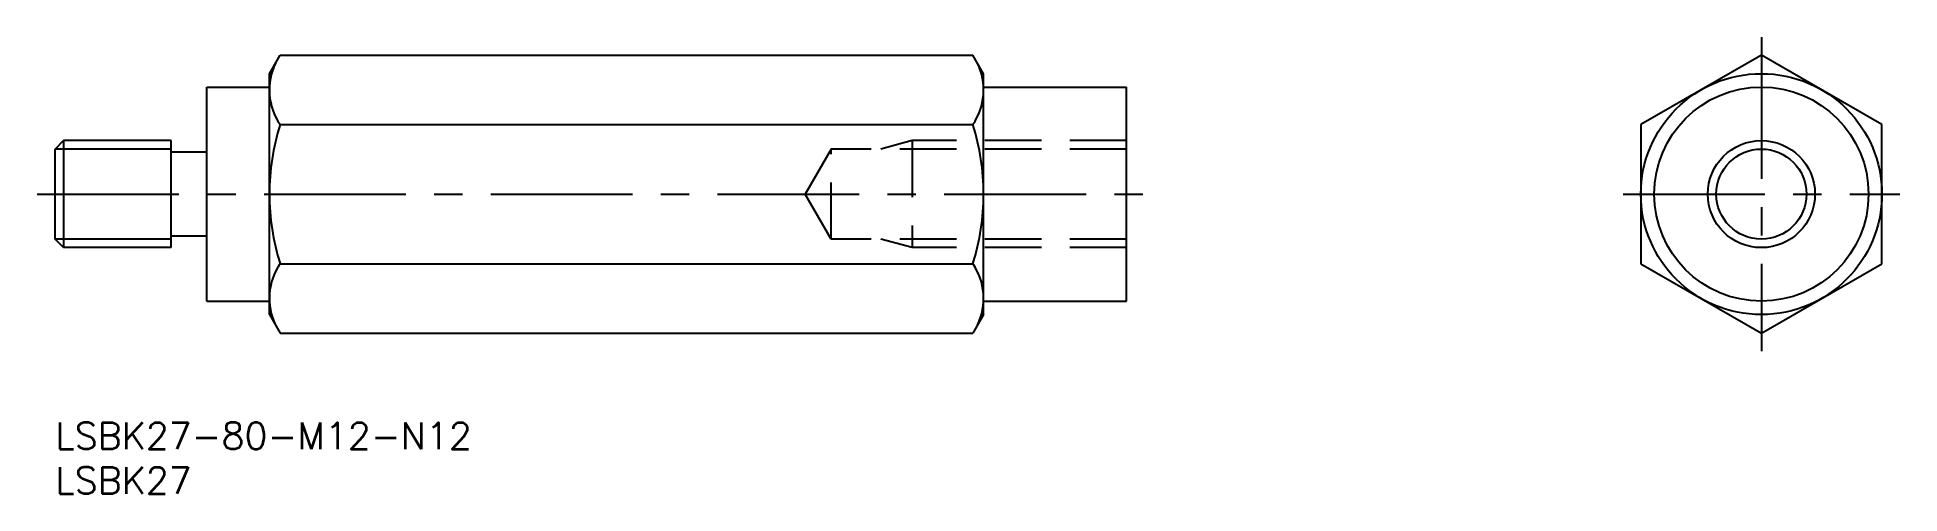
# Model space of a CAD drawing. Extents: x -2 to 207, y -8 to 43.
import ezdxf

# ---------------------------------------------------------------- set-up
doc = ezdxf.new("R2010")
doc.units = 0
doc.header["$LTSCALE"] = 0.5
doc.linetypes.add('CENTER', pattern=[50.8, 31.75, -6.35, 6.35, -6.35])
doc.linetypes.add('DASHED', pattern=[19.05, 12.7, -6.35])
for name, color, linetype in [('MSM_CENTER', 1, 'CENTER'), ('MSM_CONTINUOUS', 7, 'CONTINUOUS'), ('MSM_DASHED', 4, 'DASHED'), ('MSM_NARROW', 5, 'CONTINUOUS'), ('MSM_PART_NUMBER', 7, 'CONTINUOUS')]:
    doc.layers.add(name, color=color, linetype=linetype)
doc.styles.get("Standard").update_dxf_attribs({"font": 'txt.shx', "height": 3, "bigfont": 'bigfont.shx'})

# ---------------------------------------------------------------- blocks, each defined once
blk = doc.blocks.new('*U4')
at = {"layer": 'MSM_PART_NUMBER'}
blk.add_text('LSBK27-80-M12-N12', height=3, dxfattribs=at).set_placement((0, -3))
blk = doc.blocks.new('*U5')
at = {"layer": 'MSM_PART_NUMBER'}
blk.add_text('LSBK27', height=3, dxfattribs=at).set_placement((0, -8))

msp = doc.modelspace()

# ---------------------------------------------------------------- linework, layer by layer
at = {"layer": 'MSM_CENTER'}
for p, q in [((191.12, 43.18), (191.12, 8)), ((-2, 25.59), (122, 25.59)), ((175.62, 25.59), (206.62, 25.59))]:
    msp.add_line(p, q, dxfattribs=at)
at = {"layer": 'MSM_CONTINUOUS'}
for p, q in [((24, 39.09), (25.21, 41.18)), ((25.21, 41.18), (102.79, 41.18)), ((104, 39.09), (102.79, 41.18)), ((191.12, 41.18), (177.62, 33.38)), ((204.62, 33.38), (191.12, 41.18)), ((17, 37.59), (24, 37.59)), ((17, 13.59), (17, 37.59)), ((24, 12.09), (24, 39.09)), ((104, 12.09), (104, 39.09)), ((104, 37.59), (120, 37.59)), ((120, 13.59), (120, 37.59)), ((25.21, 33.38), (102.79, 33.38)), ((177.62, 33.38), (177.62, 17.79)), ((204.62, 17.79), (204.62, 33.38)), ((0, 30.64), (0.95, 31.59)), ((13, 31.59), (0.95, 31.59)), ((0.95, 31.59), (0.95, 19.59)), ((13, 19.59), (13, 31.59)), ((0, 20.54), (0, 30.64)), ((17, 30.29), (13, 30.29)), ((17, 20.89), (13, 20.89)), ((0.95, 19.59), (0, 20.54)), ((13, 19.59), (0.95, 19.59)), ((25.21, 17.79), (102.79, 17.79)), ((177.62, 17.79), (191.12, 10)), ((191.12, 10), (204.62, 17.79)), ((17, 13.59), (24, 13.59)), ((104, 13.59), (120, 13.59)), ((24, 12.09), (25.21, 10)), ((104, 12.09), (102.79, 10)), ((25.21, 10), (102.79, 10))]:
    msp.add_line(p, q, dxfattribs=at)
for radius in [13.5, 12, 5.05]:
    msp.add_circle((191.12, 25.59), radius, dxfattribs=at)
for centre, radius, start, end in [((30.9, 37.28), 6.9, 154.3842, 214.3842), ((97.1, 37.28), 6.9, 325.6158, 25.6158), ((49.79, 25.59), 25.79, 162.412, 197.588), ((78.21, 25.59), 25.79, 342.412, 17.588), ((30.9, 13.9), 6.9, 145.6158, 205.6158), ((97.1, 13.9), 6.9, 334.3842, 34.3842)]:
    msp.add_arc(centre, radius, start, end, dxfattribs=at)
at = {"layer": 'MSM_DASHED'}
for p, q in [((96, 31.59), (92.5, 30.64)), ((120, 31.59), (96, 31.59)), ((96, 31.59), (96, 19.59)), ((86.92, 30.64), (84, 25.59)), ((86.92, 20.54), (86.92, 30.64)), ((120, 30.64), (86.92, 30.64)), ((86.92, 20.54), (84, 25.59)), ((120, 20.54), (86.92, 20.54)), ((96, 19.59), (92.5, 20.54)), ((120, 19.59), (96, 19.59))]:
    msp.add_line(p, q, dxfattribs=at)
at = {"layer": 'MSM_NARROW'}
for p, q in [((13, 30.64), (0, 30.64)), ((13, 20.54), (0, 20.54))]:
    msp.add_line(p, q, dxfattribs=at)
msp.add_circle((191.12, 25.59), 6, dxfattribs=at)

# ---------------------------------------------------------------- block references
at = {"layer": 'MSM_CONTINUOUS'}
for name in ['*U4', '*U5']:
    msp.add_blockref(name, (0, 0), dxfattribs=at)

doc.saveas('drawing.dxf')
